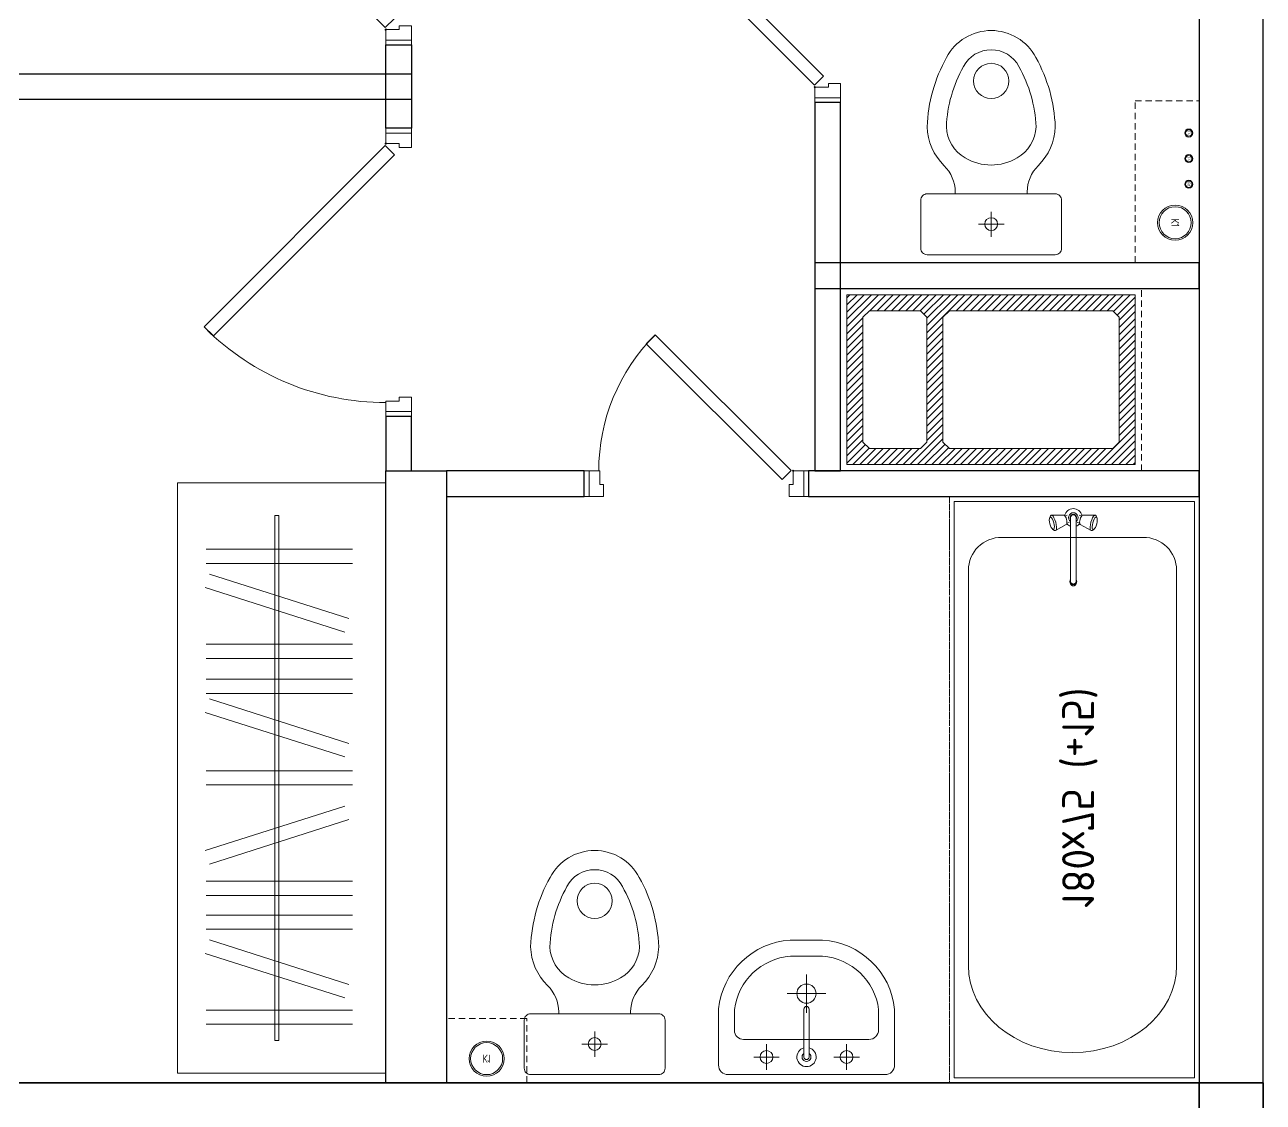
# Model space of a CAD drawing. Header units: millimetres. Extents: x 0 to 145404, y 0 to 194550.
# Drawn here: x 80058 to 83925, y 113385 to 116749 of the extents above; entities that cross this region are included whole.
import ezdxf
from ezdxf.enums import TextEntityAlignment as Align

# ---------------------------------------------------------------- set-up
doc = ezdxf.new("R2010")
doc.units = ezdxf.units.MM
for name, pattern in [('200_ШТРИХ', [320, 200, -120]), ('ACAD_ISO02W100', [15, 12, -3]), ('ГОСТ 2.303 5', [24, 20, -1.5, 1, -1.5])]:
    doc.linetypes.add(name, pattern=pattern)
for name, color, linetype, lineweight in [('АР - Вентблок', 36, 'Continuous', 9), ('АР - ВК', 126, 'Continuous', 13), ('АР - Двери', 126, 'Continuous', 9), ('АР - Монолит', 56, 'Continuous', 30), ('АР - Перегородки 190', 54, 'Continuous', 30), ('АР - Перегородки 80', 32, 'Continuous', 30), ('АР - Сантехника', 150, 'Continuous', 9)]:
    doc.layers.add(name, color=color, linetype=linetype, lineweight=lineweight)
doc.layers.add('АР - мебель', color=7, linetype='Continuous', lineweight=9, true_color=0x787878)
doc.styles.add('GOST 2.304', font='CS_Gost2304.shx', dxfattribs={"oblique": 15})
doc.styles.add('GOST-2.304_Type-B', font='GOST Common.ttf')
doc.styles.add('ГОСТ 2.304', font='CS_Gost2304.shx')

# ---------------------------------------------------------------- blocks, each defined once
blk = doc.blocks.new('Умывальник_550х420')
at = {"color": 0, "ltscale": 50}
for points in [[(55, -274.6), (230.3, -274.6, 0.365452), (445, -50.5), (445, 50.2, 0.368387), (228.9, 275.4), (55, 275.4, 0.412588), (25, 245.3), (25, -244.5, 0.412222)], [(163, -224.6), (228, -224.6, 0.357073), (395, -49.7), (395, 50.3, 0.35647), (228, 225.4), (165, 225.4, 0.411711), (135, 195.3), (135, -196.4, 0.420441)], [(80, 8.3), (230, 8.3, -1), (230, -7.7), (80, -7.7, -1)]]:
    blk.add_lwpolyline(points, format="xyb", close=True, dxfattribs=at)
for points in [[(80, 165.3), (80, 85.3)], [(120, 125.3), (40, 125.3)], [(278, 60.2), (278, -59.8)], [(338, 0.2), (218, 0.2)], [(80, -84.7), (80, -164.7)], [(120, -124.7), (40, -124.7)]]:
    blk.add_lwpolyline(points, dxfattribs=at)
for centre, radius in [((80, 125.3), 20), ((278, 0.2), 30), ((80, -124.7), 20)]:
    blk.add_circle(centre, radius, dxfattribs=at)
for radius, start, end in [(30, 15.466, 344.534), (14, 34.8499, 325.1501)]:
    blk.add_arc((80, 0.3), radius, start, end, dxfattribs=at)
at = {"layer": 'Defpoints', "linetype": 'ACAD_ISO02W100', "lineweight": -2, "ltscale": 10}
blk.add_lwpolyline([(0, 275.3), (0, -274.7)], dxfattribs=at)
at = {"layer": 'АР - Сантехника', "linetype": 'ACAD_ISO02W100', "ltscale": 10, "style": 'GOST 2.304', "width": 0.7}
blk.add_attdef('NAME', text='', height=250, dxfattribs=at).set_placement((278, 0.2, 0), align=Align.MIDDLE_CENTER)
blk = doc.blocks.new('*U206')
at = {"ltscale": 100}
for p, q in [((15, 37.5), (15, -42.5)), ((46, 37.5), (15, 37.5)), ((48, -4.5), (48, 35.5)), ((852, -4.5), (852, 37.5)), ((852, 37.5), (885, 37.5)), ((885, 37.5), (885, -42.5)), ((60, -4.5), (48, -4.5)), ((60, -42.5), (60, -4.5)), ((840, -42.5), (840, -4.5)), ((840, -4.5), (852, -4.5)), ((15, -42.5), (60, -42.5)), ((885, -42.5), (840, -42.5))]:
    blk.add_line(p, q, dxfattribs=at)
for points in [[(54.4, 38.9), (82.7, 10.6), (648, 575.9), (619.7, 604.2)], [(15, -42.5), (0, -42.5), (0, 37.5), (15, 37.5)], [(885, -42.5), (900, -42.5), (900, 37.5), (885, 37.5)]]:
    blk.add_lwpolyline(points, close=True, dxfattribs=at)
blk.add_circle((48, 37.5), 2, dxfattribs=at)
blk.add_arc((56.7, 37.5), 800, 0, 44.865, dxfattribs=at)
blk = doc.blocks.new('Ш02 650х1840')
for p, q in [((-1842.5, 650), (-1842.5, 0)), ((0, 650), (-1842.5, 650)), ((0, 650), (0, 0)), ((-1690.1, 560.9), (-1690.1, 104)), ((-1645.8, 560.9), (-1645.8, 104)), ((-1469, 563.6), (-1607.9, 128.3)), ((-1426.8, 550.1), (-1565.7, 114.9)), ((-1393.7, 560.9), (-1393.7, 104)), ((-1349.4, 560.9), (-1349.4, 104)), ((-1288.1, 560.9), (-1288.1, 104)), ((-1243.8, 560.9), (-1243.8, 104)), ((-1190.2, 550.1), (-1051.3, 114.9)), ((-1148, 563.6), (-1009.1, 128.3)), ((-943, 560.9), (-943, 104)), ((-898.7, 560.9), (-898.7, 104)), ((-716.8, 563.6), (-855.7, 128.3)), ((-674.6, 550.1), (-813.5, 114.9)), ((-657.1, 560.9), (-657.1, 104)), ((-612.8, 560.9), (-612.8, 104)), ((-548.1, 560.9), (-548.1, 104)), ((-503.8, 560.9), (-503.8, 104)), ((-327, 563.6), (-465.8, 128.3)), ((-284.8, 550.1), (-423.6, 114.9)), ((-251.6, 560.9), (-251.6, 104)), ((-207.3, 560.9), (-207.3, 104)), ((-101.5, 346.5), (-1741, 346.5)), ((-1741, 346.5), (-1741, 333.6)), ((-1741, 333.6), (-101.5, 333.6)), ((-1349.4, 346.5), (-1349.4, 333.6)), ((-1243.5, 333.6), (-1243.5, 346.5)), ((-101.5, 333.6), (-101.5, 346.5)), ((0, 0), (-1842.5, 0))]:
    blk.add_line(p, q)
blk = doc.blocks.new('Унитаз_700х440')
at = {"color": 0, "ltscale": 50}
for points in [[(195, -220), (45, -220, -0.414601), (25, -200), (25, 200, -0.414214), (45, 220), (195, 220, -0.414214), (215, 200), (215, -200, -0.414487)], [(327.1, 81.1, -0.261097), (424.4, 140, -0.11879), (612.3, 86.6, -0.608687), (612.3, -86.6, -0.11879), (424.4, -140, -0.261097), (327.1, -81.1, -0.27207)]]:
    blk.add_lwpolyline(points, format="xyb", close=True, dxfattribs=at)
blk.add_lwpolyline([(215, 112.3), (220.9, 112.3, 0.202167), (303, 147, -0.194798), (424.5, 200, -0.119349), (640.7, 139.4, -0.604544), (640.7, -139.4, -0.119349), (424.5, -200, -0.194798), (303, -147, 0.202167), (220.9, -112.3), (215, -112.3)], format="xyb", dxfattribs=at)
for points in [[(120.6, -40), (120.6, 40)], [(159.4, 0), (80.6, 0)]]:
    blk.add_lwpolyline(points, dxfattribs=at)
for centre, radius in [((567.6, 0), 55), ((120.6, 0), 20)]:
    blk.add_circle(centre, radius, dxfattribs=at)
at = {"layer": 'Defpoints', "linetype": 'ACAD_ISO02W100', "lineweight": -2, "ltscale": 10}
blk.add_lwpolyline([(0, -220), (0, 220)], dxfattribs=at)
blk = doc.blocks.new('*U202')
at = {"ltscale": 100}
for p, q in [((15, 37.5), (15, -42.5)), ((46, 37.5), (15, 37.5)), ((48, -4.5), (48, 35.5)), ((652, -4.5), (652, 37.5)), ((652, 37.5), (685, 37.5)), ((685, 37.5), (685, -42.5)), ((60, -4.5), (48, -4.5)), ((60, -42.5), (60, -4.5)), ((640, -42.5), (640, -4.5)), ((640, -4.5), (652, -4.5)), ((15, -42.5), (60, -42.5)), ((685, -42.5), (640, -42.5))]:
    blk.add_line(p, q, dxfattribs=at)
for points in [[(54.4, 38.9), (82.7, 10.6), (506.5, 434.5), (478.3, 462.8)], [(15, -42.5), (0, -42.5), (0, 37.5), (15, 37.5)], [(685, -42.5), (700, -42.5), (700, 37.5), (685, 37.5)]]:
    blk.add_lwpolyline(points, close=True, dxfattribs=at)
blk.add_circle((48, 37.5), 2, dxfattribs=at)
blk.add_arc((55, 37.5), 600, 0, 44.865, dxfattribs=at)
blk = doc.blocks.new('Вентблок 900 х 530')
at = {"layer": 'АР - Вентблок', "lineweight": 5}
h = blk.add_hatch(dxfattribs=at)
h.set_pattern_fill('ANSI31', color=256, scale=5)
h.set_pattern_definition([(45, (-3927617.913, -709139.574), (-11.22532015, 11.22532015), [])])
h.paths.add_polyline_path([(-20, 920), (-550, 920), (-550, 20), (-20, 20)])
h.paths.add_polyline_path([(-480, 670), (-500, 690), (-500, 850), (-480, 870), (-90, 870), (-70, 850), (-70, 690), (-90, 670)], flags=16)
h.paths.add_polyline_path([(-90, 620), (-70, 600), (-70, 90), (-90, 70), (-480, 70), (-500, 90), (-500, 600), (-480, 620)], flags=16)
at = {"layer": 'АР - Вентблок', "linetype": '200_ШТРИХ', "lineweight": 5, "ltscale": 0.1}
blk.add_lwpolyline([(-570, 0), (-570, 940), (0, 940), (0, 0)], close=True, dxfattribs=at)
at = {"layer": 'АР - Вентблок', "linetype": 'ByBlock'}
for points in [[(-550, 20), (-550, 920), (-20, 920), (-20, 20)], [(-500, 690), (-500, 850), (-480, 870), (-90, 870), (-70, 850), (-70, 690), (-90, 670), (-480, 670)], [(-500, 90), (-500, 600), (-480, 620), (-90, 620), (-70, 600), (-70, 90), (-90, 70), (-480, 70)]]:
    blk.add_lwpolyline(points, close=True, dxfattribs=at)
blk = doc.blocks.new('*U66')
at = {"ltscale": 100}
for p, q in [((-685, 37.5), (-685, -42.5)), ((-652, 37.5), (-685, 37.5)), ((-652, -4.5), (-652, 37.5)), ((-48, -4.5), (-48, 35.5)), ((-46, 37.5), (-15, 37.5)), ((-15, 37.5), (-15, -42.5)), ((-640, -4.5), (-652, -4.5)), ((-640, -42.5), (-640, -4.5)), ((-60, -42.5), (-60, -4.5)), ((-60, -4.5), (-48, -4.5)), ((-685, -42.5), (-640, -42.5)), ((-15, -42.5), (-60, -42.5))]:
    blk.add_line(p, q, dxfattribs=at)
for points in [[(-54.4, 38.9), (-82.7, 10.6), (-506.5, 434.5), (-478.3, 462.8)], [(-685, -42.5), (-700, -42.5), (-700, 37.5), (-685, 37.5)], [(-15, -42.5), (0, -42.5), (0, 37.5), (-15, 37.5)]]:
    blk.add_lwpolyline(points, close=True, dxfattribs=at)
blk.add_circle((-48, 37.5), 2, dxfattribs=at)
blk.add_arc((-55, 37.5), 600, 135.135, 180, dxfattribs=at)
blk = doc.blocks.new('Стояк ВК с циркуляцией')
at = {"layer": 'АР - ВК', "linetype": '200_ШТРИХ', "lineweight": 5, "ltscale": 0.1}
blk.add_lwpolyline([(-505, 0), (0, 0), (0, -200), (-505, -200)], close=True, dxfattribs=at)
at = {"layer": 'АР - ВК', "color": 1, "ltscale": 100}
for centre, radius in [((-405, -32.5), 12.5), ((-405, -32.5), 10), ((-325, -32.5), 12.5), ((-325, -32.5), 10)]:
    blk.add_circle(centre, radius, dxfattribs=at)
at = {"layer": 'АР - ВК', "color": 5, "ltscale": 100}
for radius in [12.5, 10]:
    blk.add_circle((-245, -32.5), radius, dxfattribs=at)
at = {"layer": 'АР - ВК', "color": 46, "ltscale": 100}
for radius in [55, 50]:
    blk.add_circle((-125, -75), radius, dxfattribs=at)
at = {"layer": 'АР - ВК', "color": 1, "ltscale": 100, "style": 'ГОСТ 2.304'}
for p in [(-405, -32.5), (-325, -32.5)]:
    blk.add_text('Т4', height=10, dxfattribs=at).set_placement(p, align=Align.MIDDLE_CENTER)
at = {"layer": 'АР - ВК', "color": 5, "ltscale": 100, "style": 'ГОСТ 2.304'}
blk.add_text('В1', height=10, dxfattribs=at).set_placement((-245, -32.5), align=Align.MIDDLE_CENTER)
at = {"layer": 'АР - ВК', "color": 46, "ltscale": 100, "style": 'ГОСТ 2.304'}
blk.add_text('К1', height=25, dxfattribs=at).set_placement((-125, -75), align=Align.MIDDLE_CENTER)
blk = doc.blocks.new('Ванна 180х75 (+15)')
at = {"layer": 'АР - Сантехника'}
for p, q in [((765, 1815), (15, 1815)), ((15, 1815), (15, 15)), ((765, 15), (765, 1815)), ((318.2, 1756.5), (318.4, 1761.1)), ((318.8, 1750.9), (318.2, 1756.5)), ((318.4, 1761.1), (319.3, 1764.3)), ((320.1, 1744.8), (318.8, 1750.9)), ((322.2, 1770), (319.3, 1764.3)), ((319.3, 1764.3), (320.9, 1765.8)), ((322, 1738.9), (320.1, 1744.8)), ((320.9, 1765.8), (323, 1765.3)), ((322.2, 1770), (324.2, 1771.8)), ((323, 1765.3), (325.4, 1763)), ((363.5, 1772), (324.2, 1771.8)), ((324.2, 1771.8), (326.8, 1771.2)), ((325.4, 1763), (327.8, 1759.1)), ((326.8, 1771.2), (329.8, 1768.4)), ((327.8, 1759.1), (330.1, 1753.9)), ((329.8, 1768.4), (332.9, 1763.5)), ((330.1, 1753.9), (332, 1748)), ((332, 1748), (333.3, 1742)), ((332.9, 1763.5), (335.7, 1757)), ((333.3, 1742), (333.9, 1736.4)), ((335.7, 1757), (338.1, 1749.7)), ((371.3, 1743), (337.1, 1723.5)), ((338.1, 1749.7), (339.7, 1742.1)), ((339.7, 1742.1), (340.5, 1735.1)), ((363.5, 1772), (365.1, 1771.7)), ((365.1, 1771.7), (366.9, 1769.9)), ((366.9, 1769.9), (368.7, 1767)), ((374.4, 1771.8), (367, 1769.8)), ((368.7, 1767), (370.5, 1763.1)), ((370.5, 1763.1), (371.9, 1758.7)), ((372.5, 1744.1), (371.3, 1743)), ((371.9, 1758.7), (372.9, 1754.2)), ((373.2, 1746.5), (372.5, 1744.1)), ((372.9, 1754.2), (373.3, 1750)), ((373.3, 1750), (373.2, 1746.5)), ((380.6, 1748.6), (373.2, 1746.6)), ((384.6, 1764.4), (384.6, 1564.3)), ((401.6, 1764.4), (401.6, 1564.3)), ((405.6, 1748.6), (413.1, 1746.6)), ((411.8, 1771.8), (419.3, 1769.8)), ((412.9, 1750), (413.4, 1754.2)), ((413.1, 1746.5), (412.9, 1750)), ((413.8, 1744.1), (413.1, 1746.5)), ((413.4, 1754.2), (414.4, 1758.7)), ((415, 1743), (413.8, 1744.1)), ((414.4, 1758.7), (415.8, 1763.1)), ((415, 1743), (449.1, 1723.5)), ((415.8, 1763.1), (417.5, 1767)), ((417.5, 1767), (419.4, 1769.9)), ((419.4, 1769.9), (421.2, 1771.7)), ((421.2, 1771.7), (422.7, 1772)), ((422.7, 1772), (462.1, 1771.8)), ((445.7, 1735.1), (446.5, 1742.1)), ((446.5, 1742.1), (448.1, 1749.7)), ((448.1, 1749.7), (450.5, 1757)), ((450.5, 1757), (453.4, 1763.5)), ((452.3, 1736.4), (452.9, 1742)), ((452.9, 1742), (454.2, 1748)), ((453.4, 1763.5), (456.4, 1768.4)), ((454.2, 1748), (456.1, 1753.9)), ((456.1, 1753.9), (458.4, 1759.1)), ((456.4, 1768.4), (459.4, 1771.2)), ((458.4, 1759.1), (460.9, 1763)), ((459.4, 1771.2), (462.1, 1771.8)), ((460.9, 1763), (463.3, 1765.3)), ((462.1, 1771.8), (464, 1770)), ((463.3, 1765.3), (465.4, 1765.8)), ((464, 1770), (466.9, 1764.3)), ((466.2, 1744.8), (464.3, 1738.9)), ((465.4, 1765.8), (466.9, 1764.3)), ((467.5, 1750.9), (466.2, 1744.8)), ((466.9, 1764.3), (467.9, 1761.1)), ((468.1, 1756.5), (467.5, 1750.9)), ((467.9, 1761.1), (468.1, 1756.5)), ((174.5, 1702.4), (618.9, 1702.4)), ((324.3, 1733.8), (322, 1738.9)), ((326.7, 1729.9), (324.3, 1733.8)), ((329.1, 1727.6), (326.7, 1729.9)), ((331.2, 1727.1), (329.1, 1727.6)), ((334.5, 1724.1), (329.1, 1727.6)), ((332.8, 1728.6), (331.2, 1727.1)), ((333.8, 1731.7), (332.8, 1728.6)), ((333.9, 1736.4), (333.8, 1731.7)), ((337.1, 1723.5), (334.5, 1724.1)), ((339.1, 1725.3), (337.1, 1723.5)), ((340.3, 1729.3), (339.1, 1725.3)), ((340.5, 1735.1), (340.3, 1729.3)), ((384.6, 1737.7), (384.5, 1737.8)), ((401.8, 1737.8), (401.6, 1737.7)), ((446, 1729.3), (445.7, 1735.1)), ((447.1, 1725.3), (446, 1729.3)), ((449.1, 1723.5), (447.1, 1725.3)), ((451.7, 1724.1), (449.1, 1723.5)), ((451.7, 1724.1), (457.1, 1727.6)), ((452.5, 1731.7), (452.3, 1736.4)), ((453.4, 1728.6), (452.5, 1731.7)), ((455, 1727.1), (453.4, 1728.6)), ((457.1, 1727.6), (455, 1727.1)), ((459.5, 1729.9), (457.1, 1727.6)), ((462, 1733.8), (459.5, 1729.9)), ((464.3, 1738.9), (462, 1733.8)), ((70.6, 1599.9), (70.6, 365.8)), ((720.6, 365.8), (720.6, 1599.9)), ((15, 15), (765, 15))]:
    blk.add_line(p, q, dxfattribs=at)
at = {"layer": 'АР - Сантехника', "linetype": 'ГОСТ 2.303 5'}
blk.add_lwpolyline([(780, 0), (0, 0), (0, 1830), (780, 1830)], close=True, dxfattribs=at)
at = {"layer": 'АР - Сантехника'}
for points in [[(401.6, 1569.8), (402.4, 1568.7), (403, 1567.5), (403.4, 1566.2), (403.6, 1564.9), (403.6, 1563.6), (403.4, 1562.3), (402.9, 1561), (402.3, 1559.8), (401.5, 1558.7), (400.5, 1557.7), (399.4, 1556.9), (398.1, 1556.2), (396.8, 1555.6), (395.3, 1555.2), (393.9, 1555.1), (392.4, 1555.1), (390.9, 1555.2), (389.5, 1555.6), (388.1, 1556.2), (386.9, 1556.9), (385.7, 1557.7), (384.8, 1558.7), (383.9, 1559.8), (383.3, 1561), (382.9, 1562.3), (382.7, 1563.6), (382.6, 1564.9), (382.8, 1566.2), (383.2, 1567.5), (383.8, 1568.7), (384.6, 1569.8)], [(401.6, 1564.3), (401.5, 1563.1), (401.2, 1562), (400.7, 1560.9), (400, 1559.9), (399.1, 1559), (398.1, 1558.2), (397, 1557.6), (395.7, 1557.2), (394.5, 1556.9), (393.1, 1556.8), (391.8, 1556.9), (390.5, 1557.2), (389.3, 1557.6), (388.1, 1558.2), (387.1, 1559), (386.2, 1559.9), (385.5, 1560.9), (385, 1562), (384.7, 1563.1), (384.6, 1564.3)], [(401.6, 1558.9), (401.5, 1557.7), (401.2, 1556.5), (400.7, 1555.4), (400, 1554.4), (399.1, 1553.5), (398.1, 1552.7), (397, 1552.1), (395.7, 1551.7), (394.5, 1551.4), (393.1, 1551.3), (391.8, 1551.4), (390.5, 1551.7), (389.3, 1552.1), (388.1, 1552.7), (387.1, 1553.5), (386.2, 1554.4), (385.5, 1555.4), (385, 1556.5), (384.7, 1557.7), (384.6, 1558.9)]]:
    blk.add_lwpolyline(points, dxfattribs=at)
for centre, radius, start, end in [((393.1, 1764.4), 28, 13.4165, 166.5835), ((393.1, 1764.4), 15, 304.5181, 235.4819), ((393.1, 1764.4), 28, 223.4165, 252.3278), ((393.1, 1764.4), 10, 328.2117, 211.7883), ((393.1, 1764.4), 8.5, 0, 180), ((393.1, 1764.4), 28, 287.6722, 316.5835), ((173.1, 1599.9), 102.5, 89.241, 180), ((618.1, 1599.9), 102.5, 0, 90.759)]:
    blk.add_arc(centre, radius, start, end, dxfattribs=at)
blk.add_ellipse((395.6, 365.8), major_axis=(325, 0), ratio=0.835998, start_param=3.141593, end_param=6.283185, dxfattribs=at)
at = {"layer": 'АР - Сантехника', "linetype": 'Continuous', "style": 'GOST-2.304_Type-B'}
blk.add_text('180х75 (+15)', height=100, rotation=90, dxfattribs=at).set_placement((378.1, 889.4), align=Align.MIDDLE_CENTER)
blk = doc.blocks.new('Стояк ВК дополнительный')
at = {"layer": 'АР - ВК', "linetype": '200_ШТРИХ', "lineweight": 5, "ltscale": 0.1}
blk.add_lwpolyline([(0, -250), (0, 0), (200, 0), (200, -250)], close=True, dxfattribs=at)
at = {"layer": 'АР - ВК', "color": 46, "ltscale": 100}
for radius in [55, 50]:
    blk.add_circle((75, -125), radius, dxfattribs=at)
at = {"layer": 'АР - ВК', "color": 46, "ltscale": 100, "style": 'ГОСТ 2.304'}
blk.add_text('К1', height=25, rotation=90, dxfattribs=at).set_placement((75, -125), align=Align.MIDDLE_CENTER)
blk = doc.blocks.new('Квартира 2К 10150 тип 3')
at = {"layer": 'АР - Монолит'}
for points in [[(200, 5470), (200, 0), (0, 0), (0, 5470)], [(0, 200), (0, 0), (6650, 0), (6650, 200)]]:
    blk.add_lwpolyline(points, close=True, dxfattribs=at)
at = {"layer": 'АР - Перегородки 190'}
blk.add_lwpolyline([(2740, 200), (2740, 2110), (2550, 2110), (2550, 200)], close=True, dxfattribs=at)
at = {"layer": 'АР - Перегородки 80'}
for points in [[(2740, 3180), (2740, 3440), (2660, 3440), (2660, 3180)], [(6650, 3270), (6650, 3350), (2660, 3350), (2660, 3270)], [(1400, 3260), (1400, 2110), (1320, 2110), (1320, 3260)], [(1400, 2760), (1400, 2680), (200, 2680), (200, 2760)], [(2740, 2280), (2740, 2110), (2660, 2110), (2660, 2280)], [(1420, 2110), (1420, 2030), (200, 2030), (200, 2110)], [(2550, 2110), (2550, 2030), (2120, 2030), (2120, 2110)]]:
    blk.add_lwpolyline(points, close=True, dxfattribs=at)
at = {"xscale": -1, "rotation": 90}
blk.add_blockref('Стояк ВК с циркуляцией', (200, 2760), dxfattribs=at)
for name, p, rotation in [('Вентблок 900 х 530', (380, 2110), 270), ('Стояк ВК дополнительный', (2300, 200), 90)]:
    blk.add_blockref(name, p, dxfattribs=dict(rotation=rotation))
blk.add_blockref('Ванна 180х75 (+15)', (200, 200))
at = {"layer": 'АР - Двери', "xscale": -1, "rotation": 270}
blk.add_blockref('*U206', (2702.5, 3440), dxfattribs=at)
at = {"layer": 'АР - Двери', "rotation": 270}
for name, p in [('*U66', (1362.5, 3260)), ('*U206', (2702.5, 3180))]:
    blk.add_blockref(name, p, dxfattribs=at)
at = {"layer": 'АР - Двери'}
blk.add_blockref('*U202', (1420, 2072.5), dxfattribs=at)
at = {"layer": 'АР - мебель', "xscale": -1, "rotation": 270}
blk.add_blockref('Ш02 650х1840', (2740, 2072.5), dxfattribs=at)
at = {"layer": 'АР - Сантехника', "rotation": 90}
for name, p in [('Унитаз_700х440', (849.5, 2760)), ('Унитаз_700х440', (2087.7, 200)), ('Умывальник_550х420', (1426.5, 200, 0))]:
    blk.add_blockref(name, p, dxfattribs=at)
blk = doc.blocks.new('Квартира 2К 9900 тип 9')
at = {"layer": 'АР - Монолит'}
for points in [[(0, 9900), (0, 10100), (6650, 10100), (6650, 9900)], [(200, 7890), (200, 10100), (0, 10100), (0, 7890)]]:
    blk.add_lwpolyline(points, close=True, dxfattribs=at)
blk = doc.blocks.new('V_Section_2')
for name, p in [('Квартира 2К 10150 тип 3', (8950, -25800)), ('Квартира 2К 9900 тип 9', (8950, -35700))]:
    blk.add_blockref(name, p)

msp = doc.modelspace()

# ---------------------------------------------------------------- block references
at = {"xscale": -1}
msp.add_blockref('V_Section_2', (92875.5, 139046.1, 0), dxfattribs=at)

doc.saveas('drawing.dxf')
